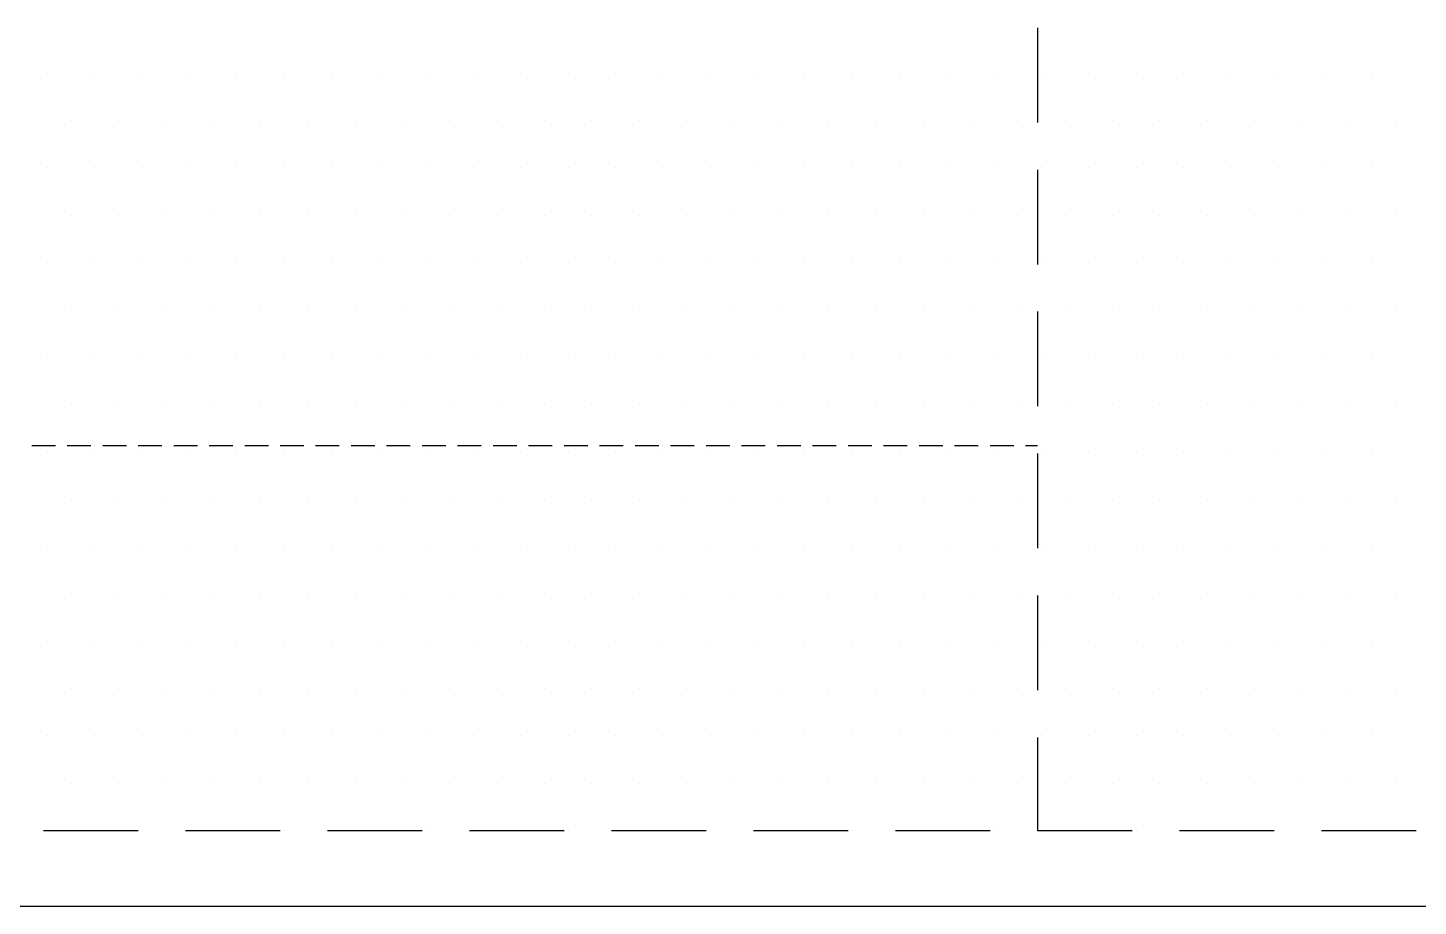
# Model space of a CAD drawing. Extents: x 310 to 3649, y -238 to 259.
# Drawn here: x 2231.8 to 2325.1, y 18.1 to 77 of the extents above; entities that cross this region are included whole.
import ezdxf

# ---------------------------------------------------------------- set-up
doc = ezdxf.new("R2010")
doc.units = 0

msp = doc.modelspace()

# ---------------------------------------------------------------- linework, layer by layer
at = {"layer": '01 CUT', "color": 7}
for points in [[(2232.089472, 48.99669), (2233.676967, 48.99669)], [(2234.470714, 48.99669), (2236.058209, 48.99669)], [(2236.851957, 48.99669), (2238.439452, 48.99669)], [(2239.233199, 48.99669), (2240.820694, 48.99669)], [(2241.614442, 48.99669), (2243.201937, 48.99669)], [(2243.995684, 48.99669), (2245.583179, 48.99669)], [(2246.376927, 48.99669), (2247.964422, 48.99669)], [(2248.758169, 48.99669), (2250.345664, 48.99669)], [(2251.139412, 48.99669), (2252.726907, 48.99669)], [(2253.520654, 48.99669), (2255.108149, 48.99669)], [(2255.901897, 48.99669), (2257.489392, 48.99669)], [(2258.283139, 48.99669), (2259.870634, 48.99669)], [(2260.664382, 48.99669), (2262.251877, 48.99669)], [(2263.045624, 48.99669), (2264.633119, 48.99669)], [(2265.426867, 48.99669), (2267.014362, 48.99669)], [(2267.808109, 48.99669), (2269.395604, 48.99669)], [(2270.189352, 48.99669), (2271.776847, 48.99669)], [(2272.570594, 48.99669), (2274.158089, 48.99669)], [(2274.951837, 48.99669), (2276.539332, 48.99669)], [(2277.333079, 48.99669), (2278.920574, 48.99669)], [(2279.714322, 48.99669), (2281.301817, 48.99669)], [(2282.095564, 48.99669), (2283.683059, 48.99669)], [(2284.476807, 48.99669), (2286.064302, 48.99669)], [(2286.858049, 48.99669), (2288.445544, 48.99669)], [(2289.239292, 48.99669), (2290.826787, 48.99669)], [(2291.620534, 48.99669), (2293.208029, 48.99669)], [(2294.001777, 48.99669), (2295.589272, 48.99669)], [(2296.383019, 48.99669), (2297.970514, 48.99669)], [(2298.764262, 48.99669), (2299.558009, 48.99669)], [(2051.908789, 18.082871), (2458.318092, 18.082871)]]:
    msp.add_lwpolyline(points, dxfattribs=at)
at = {"layer": '02 SCORE', "color": 10}
for points in [[(2299.558009, 77.031852), (2299.558009, 70.681872)], [(2299.558009, 67.506882), (2299.558009, 61.156902)], [(2299.558009, 57.981912), (2299.558009, 51.631932)], [(2299.558009, 48.456942), (2299.558009, 42.106962)], [(2299.558009, 38.931972), (2299.558009, 32.581992)], [(2299.558009, 29.407002), (2299.558009, 23.162855)], [(2232.883219, 23.162855), (2239.233199, 23.162855)], [(2242.408189, 23.162855), (2248.758169, 23.162855)], [(2251.933159, 23.162855), (2258.283139, 23.162855)], [(2261.458129, 23.162855), (2267.808109, 23.162855)], [(2270.983099, 23.162855), (2277.333079, 23.162855)], [(2280.508069, 23.162855), (2286.858049, 23.162855)], [(2290.033039, 23.162855), (2296.383019, 23.162855)], [(2299.558009, 23.162855), (2305.907989, 23.162855)], [(2309.082979, 23.162855), (2315.432959, 23.162855)], [(2318.607949, 23.162855), (2324.957929, 23.162855)]]:
    msp.add_lwpolyline(points, dxfattribs=at)
at = {"layer": '07 DE-PAPER', "color": 210}
for points in [[(2233.158385, 73.973278), (2233.158385, 73.973278)], [(2236.333375, 73.973278), (2236.333375, 73.973278)], [(2239.508365, 73.973278), (2239.508365, 73.973278)], [(2242.683355, 73.973278), (2242.683355, 73.973278)], [(2245.858345, 73.973278), (2245.858345, 73.973278)], [(2249.033335, 73.973278), (2249.033335, 73.973278)], [(2252.208325, 73.973278), (2252.208325, 73.973278)], [(2255.383315, 73.973278), (2255.383315, 73.973278)], [(2258.558305, 73.973278), (2258.558305, 73.973278)], [(2261.733295, 73.973278), (2261.733295, 73.973278)], [(2264.908285, 73.973278), (2264.908285, 73.973278)], [(2268.083275, 73.973278), (2268.083275, 73.973278)], [(2271.258265, 73.973278), (2271.258265, 73.973278)], [(2274.433255, 73.973278), (2274.433255, 73.973278)], [(2277.608245, 73.973278), (2277.608245, 73.973278)], [(2280.783235, 73.973278), (2280.783235, 73.973278)], [(2283.958225, 73.973278), (2283.958225, 73.973278)], [(2287.133215, 73.973278), (2287.133215, 73.973278)], [(2290.308205, 73.973278), (2290.308205, 73.973278)], [(2293.483195, 73.973278), (2293.483195, 73.973278)], [(2296.658185, 73.973278), (2296.658185, 73.973278)], [(2299.833175, 73.973278), (2299.833175, 73.973278)], [(2303.008165, 73.973278), (2303.008165, 73.973278)], [(2306.183155, 73.973278), (2306.183155, 73.973278)], [(2309.358145, 73.973278), (2309.358145, 73.973278)], [(2312.533135, 73.973278), (2312.533135, 73.973278)], [(2315.708125, 73.973278), (2315.708125, 73.973278)], [(2318.883115, 73.973278), (2318.883115, 73.973278)], [(2322.058105, 73.973278), (2322.058105, 73.973278)], [(2234.74588, 70.798288), (2234.74588, 70.798288)], [(2237.92087, 70.798288), (2237.92087, 70.798288)], [(2241.09586, 70.798288), (2241.09586, 70.798288)], [(2244.27085, 70.798288), (2244.27085, 70.798288)], [(2247.44584, 70.798288), (2247.44584, 70.798288)], [(2250.62083, 70.798288), (2250.62083, 70.798288)], [(2253.79582, 70.798288), (2253.79582, 70.798288)], [(2256.97081, 70.798288), (2256.97081, 70.798288)], [(2260.1458, 70.798288), (2260.1458, 70.798288)], [(2263.32079, 70.798288), (2263.32079, 70.798288)], [(2266.49578, 70.798288), (2266.49578, 70.798288)], [(2269.67077, 70.798288), (2269.67077, 70.798288)], [(2272.84576, 70.798288), (2272.84576, 70.798288)], [(2276.02075, 70.798288), (2276.02075, 70.798288)], [(2279.19574, 70.798288), (2279.19574, 70.798288)], [(2282.37073, 70.798288), (2282.37073, 70.798288)], [(2285.54572, 70.798288), (2285.54572, 70.798288)], [(2288.72071, 70.798288), (2288.72071, 70.798288)], [(2291.8957, 70.798288), (2291.8957, 70.798288)], [(2295.07069, 70.798288), (2295.07069, 70.798288)], [(2298.24568, 70.798288), (2298.24568, 70.798288)], [(2301.42067, 70.798288), (2301.42067, 70.798288)], [(2304.59566, 70.798288), (2304.59566, 70.798288)], [(2307.77065, 70.798288), (2307.77065, 70.798288)], [(2310.94564, 70.798288), (2310.94564, 70.798288)], [(2314.12063, 70.798288), (2314.12063, 70.798288)], [(2317.29562, 70.798288), (2317.29562, 70.798288)], [(2320.47061, 70.798288), (2320.47061, 70.798288)], [(2323.6456, 70.798288), (2323.6456, 70.798288)], [(2233.158385, 67.623298), (2233.158385, 67.623298)], [(2236.333375, 67.623298), (2236.333375, 67.623298)], [(2239.508365, 67.623298), (2239.508365, 67.623298)], [(2242.683355, 67.623298), (2242.683355, 67.623298)], [(2245.858345, 67.623298), (2245.858345, 67.623298)], [(2249.033335, 67.623298), (2249.033335, 67.623298)], [(2252.208325, 67.623298), (2252.208325, 67.623298)], [(2255.383315, 67.623298), (2255.383315, 67.623298)], [(2258.558305, 67.623298), (2258.558305, 67.623298)], [(2261.733295, 67.623298), (2261.733295, 67.623298)], [(2264.908285, 67.623298), (2264.908285, 67.623298)], [(2268.083275, 67.623298), (2268.083275, 67.623298)], [(2271.258265, 67.623298), (2271.258265, 67.623298)], [(2274.433255, 67.623298), (2274.433255, 67.623298)], [(2277.608245, 67.623298), (2277.608245, 67.623298)], [(2280.783235, 67.623298), (2280.783235, 67.623298)], [(2283.958225, 67.623298), (2283.958225, 67.623298)], [(2287.133215, 67.623298), (2287.133215, 67.623298)], [(2290.308205, 67.623298), (2290.308205, 67.623298)], [(2293.483195, 67.623298), (2293.483195, 67.623298)], [(2296.658185, 67.623298), (2296.658185, 67.623298)], [(2299.833175, 67.623298), (2299.833175, 67.623298)], [(2303.008165, 67.623298), (2303.008165, 67.623298)], [(2306.183155, 67.623298), (2306.183155, 67.623298)], [(2309.358145, 67.623298), (2309.358145, 67.623298)], [(2312.533135, 67.623298), (2312.533135, 67.623298)], [(2315.708125, 67.623298), (2315.708125, 67.623298)], [(2318.883115, 67.623298), (2318.883115, 67.623298)], [(2322.058105, 67.623298), (2322.058105, 67.623298)], [(2234.74588, 64.448308), (2234.74588, 64.448308)], [(2237.92087, 64.448308), (2237.92087, 64.448308)], [(2241.09586, 64.448308), (2241.09586, 64.448308)], [(2244.27085, 64.448308), (2244.27085, 64.448308)], [(2247.44584, 64.448308), (2247.44584, 64.448308)], [(2250.62083, 64.448308), (2250.62083, 64.448308)], [(2253.79582, 64.448308), (2253.79582, 64.448308)], [(2256.97081, 64.448308), (2256.97081, 64.448308)], [(2260.1458, 64.448308), (2260.1458, 64.448308)], [(2263.32079, 64.448308), (2263.32079, 64.448308)], [(2266.49578, 64.448308), (2266.49578, 64.448308)], [(2269.67077, 64.448308), (2269.67077, 64.448308)], [(2272.84576, 64.448308), (2272.84576, 64.448308)], [(2276.02075, 64.448308), (2276.02075, 64.448308)], [(2279.19574, 64.448308), (2279.19574, 64.448308)], [(2282.37073, 64.448308), (2282.37073, 64.448308)], [(2285.54572, 64.448308), (2285.54572, 64.448308)], [(2288.72071, 64.448308), (2288.72071, 64.448308)], [(2291.8957, 64.448308), (2291.8957, 64.448308)], [(2295.07069, 64.448308), (2295.07069, 64.448308)], [(2298.24568, 64.448308), (2298.24568, 64.448308)], [(2301.42067, 64.448308), (2301.42067, 64.448308)], [(2304.59566, 64.448308), (2304.59566, 64.448308)], [(2307.77065, 64.448308), (2307.77065, 64.448308)], [(2310.94564, 64.448308), (2310.94564, 64.448308)], [(2314.12063, 64.448308), (2314.12063, 64.448308)], [(2317.29562, 64.448308), (2317.29562, 64.448308)], [(2320.47061, 64.448308), (2320.47061, 64.448308)], [(2323.6456, 64.448308), (2323.6456, 64.448308)], [(2233.158385, 61.273318), (2233.158385, 61.273318)], [(2236.333375, 61.273318), (2236.333375, 61.273318)], [(2239.508365, 61.273318), (2239.508365, 61.273318)], [(2242.683355, 61.273318), (2242.683355, 61.273318)], [(2245.858345, 61.273318), (2245.858345, 61.273318)], [(2249.033335, 61.273318), (2249.033335, 61.273318)], [(2252.208325, 61.273318), (2252.208325, 61.273318)], [(2255.383315, 61.273318), (2255.383315, 61.273318)], [(2258.558305, 61.273318), (2258.558305, 61.273318)], [(2261.733295, 61.273318), (2261.733295, 61.273318)], [(2264.908285, 61.273318), (2264.908285, 61.273318)], [(2268.083275, 61.273318), (2268.083275, 61.273318)], [(2271.258265, 61.273318), (2271.258265, 61.273318)], [(2274.433255, 61.273318), (2274.433255, 61.273318)], [(2277.608245, 61.273318), (2277.608245, 61.273318)], [(2280.783235, 61.273318), (2280.783235, 61.273318)], [(2283.958225, 61.273318), (2283.958225, 61.273318)], [(2287.133215, 61.273318), (2287.133215, 61.273318)], [(2290.308205, 61.273318), (2290.308205, 61.273318)], [(2293.483195, 61.273318), (2293.483195, 61.273318)], [(2296.658185, 61.273318), (2296.658185, 61.273318)], [(2299.833175, 61.273318), (2299.833175, 61.273318)], [(2303.008165, 61.273318), (2303.008165, 61.273318)], [(2306.183155, 61.273318), (2306.183155, 61.273318)], [(2309.358145, 61.273318), (2309.358145, 61.273318)], [(2312.533135, 61.273318), (2312.533135, 61.273318)], [(2315.708125, 61.273318), (2315.708125, 61.273318)], [(2318.883115, 61.273318), (2318.883115, 61.273318)], [(2322.058105, 61.273318), (2322.058105, 61.273318)], [(2234.74588, 58.098328), (2234.74588, 58.098328)], [(2237.92087, 58.098328), (2237.92087, 58.098328)], [(2241.09586, 58.098328), (2241.09586, 58.098328)], [(2244.27085, 58.098328), (2244.27085, 58.098328)], [(2247.44584, 58.098328), (2247.44584, 58.098328)], [(2250.62083, 58.098328), (2250.62083, 58.098328)], [(2253.79582, 58.098328), (2253.79582, 58.098328)], [(2256.97081, 58.098328), (2256.97081, 58.098328)], [(2260.1458, 58.098328), (2260.1458, 58.098328)], [(2263.32079, 58.098328), (2263.32079, 58.098328)], [(2266.49578, 58.098328), (2266.49578, 58.098328)], [(2269.67077, 58.098328), (2269.67077, 58.098328)], [(2272.84576, 58.098328), (2272.84576, 58.098328)], [(2276.02075, 58.098328), (2276.02075, 58.098328)], [(2279.19574, 58.098328), (2279.19574, 58.098328)], [(2282.37073, 58.098328), (2282.37073, 58.098328)], [(2285.54572, 58.098328), (2285.54572, 58.098328)], [(2288.72071, 58.098328), (2288.72071, 58.098328)], [(2291.8957, 58.098328), (2291.8957, 58.098328)], [(2295.07069, 58.098328), (2295.07069, 58.098328)], [(2298.24568, 58.098328), (2298.24568, 58.098328)], [(2301.42067, 58.098328), (2301.42067, 58.098328)], [(2304.59566, 58.098328), (2304.59566, 58.098328)], [(2307.77065, 58.098328), (2307.77065, 58.098328)], [(2310.94564, 58.098328), (2310.94564, 58.098328)], [(2314.12063, 58.098328), (2314.12063, 58.098328)], [(2317.29562, 58.098328), (2317.29562, 58.098328)], [(2320.47061, 58.098328), (2320.47061, 58.098328)], [(2323.6456, 58.098328), (2323.6456, 58.098328)], [(2233.158385, 54.923338), (2233.158385, 54.923338)], [(2236.333375, 54.923338), (2236.333375, 54.923338)], [(2239.508365, 54.923338), (2239.508365, 54.923338)], [(2242.683355, 54.923338), (2242.683355, 54.923338)], [(2245.858345, 54.923338), (2245.858345, 54.923338)], [(2249.033335, 54.923338), (2249.033335, 54.923338)], [(2252.208325, 54.923338), (2252.208325, 54.923338)], [(2255.383315, 54.923338), (2255.383315, 54.923338)], [(2258.558305, 54.923338), (2258.558305, 54.923338)], [(2261.733295, 54.923338), (2261.733295, 54.923338)], [(2264.908285, 54.923338), (2264.908285, 54.923338)], [(2268.083275, 54.923338), (2268.083275, 54.923338)], [(2271.258265, 54.923338), (2271.258265, 54.923338)], [(2274.433255, 54.923338), (2274.433255, 54.923338)], [(2277.608245, 54.923338), (2277.608245, 54.923338)], [(2280.783235, 54.923338), (2280.783235, 54.923338)], [(2283.958225, 54.923338), (2283.958225, 54.923338)], [(2287.133215, 54.923338), (2287.133215, 54.923338)], [(2290.308205, 54.923338), (2290.308205, 54.923338)], [(2293.483195, 54.923338), (2293.483195, 54.923338)], [(2296.658185, 54.923338), (2296.658185, 54.923338)], [(2299.833175, 54.923338), (2299.833175, 54.923338)], [(2303.008165, 54.923338), (2303.008165, 54.923338)], [(2306.183155, 54.923338), (2306.183155, 54.923338)], [(2309.358145, 54.923338), (2309.358145, 54.923338)], [(2312.533135, 54.923338), (2312.533135, 54.923338)], [(2315.708125, 54.923338), (2315.708125, 54.923338)], [(2318.883115, 54.923338), (2318.883115, 54.923338)], [(2322.058105, 54.923338), (2322.058105, 54.923338)], [(2234.74588, 51.748348), (2234.74588, 51.748348)], [(2237.92087, 51.748348), (2237.92087, 51.748348)], [(2241.09586, 51.748348), (2241.09586, 51.748348)], [(2244.27085, 51.748348), (2244.27085, 51.748348)], [(2247.44584, 51.748348), (2247.44584, 51.748348)], [(2250.62083, 51.748348), (2250.62083, 51.748348)], [(2253.79582, 51.748348), (2253.79582, 51.748348)], [(2256.97081, 51.748348), (2256.97081, 51.748348)], [(2260.1458, 51.748348), (2260.1458, 51.748348)], [(2263.32079, 51.748348), (2263.32079, 51.748348)], [(2266.49578, 51.748348), (2266.49578, 51.748348)], [(2269.67077, 51.748348), (2269.67077, 51.748348)], [(2272.84576, 51.748348), (2272.84576, 51.748348)], [(2276.02075, 51.748348), (2276.02075, 51.748348)], [(2279.19574, 51.748348), (2279.19574, 51.748348)], [(2282.37073, 51.748348), (2282.37073, 51.748348)], [(2285.54572, 51.748348), (2285.54572, 51.748348)], [(2288.72071, 51.748348), (2288.72071, 51.748348)], [(2291.8957, 51.748348), (2291.8957, 51.748348)], [(2295.07069, 51.748348), (2295.07069, 51.748348)], [(2298.24568, 51.748348), (2298.24568, 51.748348)], [(2301.42067, 51.748348), (2301.42067, 51.748348)], [(2304.59566, 51.748348), (2304.59566, 51.748348)], [(2307.77065, 51.748348), (2307.77065, 51.748348)], [(2310.94564, 51.748348), (2310.94564, 51.748348)], [(2314.12063, 51.748348), (2314.12063, 51.748348)], [(2317.29562, 51.748348), (2317.29562, 51.748348)], [(2320.47061, 51.748348), (2320.47061, 51.748348)], [(2323.6456, 51.748348), (2323.6456, 51.748348)], [(2233.158385, 48.573358), (2233.158385, 48.573358)], [(2236.333375, 48.573358), (2236.333375, 48.573358)], [(2239.508365, 48.573358), (2239.508365, 48.573358)], [(2242.683355, 48.573358), (2242.683355, 48.573358)], [(2245.858345, 48.573358), (2245.858345, 48.573358)], [(2249.033335, 48.573358), (2249.033335, 48.573358)], [(2252.208325, 48.573358), (2252.208325, 48.573358)], [(2255.383315, 48.573358), (2255.383315, 48.573358)], [(2258.558305, 48.573358), (2258.558305, 48.573358)], [(2261.733295, 48.573358), (2261.733295, 48.573358)], [(2264.908285, 48.573358), (2264.908285, 48.573358)], [(2268.083275, 48.573358), (2268.083275, 48.573358)], [(2271.258265, 48.573358), (2271.258265, 48.573358)], [(2274.433255, 48.573358), (2274.433255, 48.573358)], [(2277.608245, 48.573358), (2277.608245, 48.573358)], [(2280.783235, 48.573358), (2280.783235, 48.573358)], [(2283.958225, 48.573358), (2283.958225, 48.573358)], [(2287.133215, 48.573358), (2287.133215, 48.573358)], [(2290.308205, 48.573358), (2290.308205, 48.573358)], [(2293.483195, 48.573358), (2293.483195, 48.573358)], [(2296.658185, 48.573358), (2296.658185, 48.573358)], [(2299.833175, 48.573358), (2299.833175, 48.573358)], [(2303.008165, 48.573358), (2303.008165, 48.573358)], [(2306.183155, 48.573358), (2306.183155, 48.573358)], [(2309.358145, 48.573358), (2309.358145, 48.573358)], [(2312.533135, 48.573358), (2312.533135, 48.573358)], [(2315.708125, 48.573358), (2315.708125, 48.573358)], [(2318.883115, 48.573358), (2318.883115, 48.573358)], [(2322.058105, 48.573358), (2322.058105, 48.573358)], [(2234.74588, 45.398368), (2234.74588, 45.398368)], [(2237.92087, 45.398368), (2237.92087, 45.398368)], [(2241.09586, 45.398368), (2241.09586, 45.398368)], [(2244.27085, 45.398368), (2244.27085, 45.398368)], [(2247.44584, 45.398368), (2247.44584, 45.398368)], [(2250.62083, 45.398368), (2250.62083, 45.398368)], [(2253.79582, 45.398368), (2253.79582, 45.398368)], [(2256.97081, 45.398368), (2256.97081, 45.398368)], [(2260.1458, 45.398368), (2260.1458, 45.398368)], [(2263.32079, 45.398368), (2263.32079, 45.398368)], [(2266.49578, 45.398368), (2266.49578, 45.398368)], [(2269.67077, 45.398368), (2269.67077, 45.398368)], [(2272.84576, 45.398368), (2272.84576, 45.398368)], [(2276.02075, 45.398368), (2276.02075, 45.398368)], [(2279.19574, 45.398368), (2279.19574, 45.398368)], [(2282.37073, 45.398368), (2282.37073, 45.398368)], [(2285.54572, 45.398368), (2285.54572, 45.398368)], [(2288.72071, 45.398368), (2288.72071, 45.398368)], [(2291.8957, 45.398368), (2291.8957, 45.398368)], [(2295.07069, 45.398368), (2295.07069, 45.398368)], [(2298.24568, 45.398368), (2298.24568, 45.398368)], [(2301.42067, 45.398368), (2301.42067, 45.398368)], [(2304.59566, 45.398368), (2304.59566, 45.398368)], [(2307.77065, 45.398368), (2307.77065, 45.398368)], [(2310.94564, 45.398368), (2310.94564, 45.398368)], [(2314.12063, 45.398368), (2314.12063, 45.398368)], [(2317.29562, 45.398368), (2317.29562, 45.398368)], [(2320.47061, 45.398368), (2320.47061, 45.398368)], [(2323.6456, 45.398368), (2323.6456, 45.398368)], [(2233.158385, 42.223378), (2233.158385, 42.223378)], [(2236.333375, 42.223378), (2236.333375, 42.223378)], [(2239.508365, 42.223378), (2239.508365, 42.223378)], [(2242.683355, 42.223378), (2242.683355, 42.223378)], [(2245.858345, 42.223378), (2245.858345, 42.223378)], [(2249.033335, 42.223378), (2249.033335, 42.223378)], [(2252.208325, 42.223378), (2252.208325, 42.223378)], [(2255.383315, 42.223378), (2255.383315, 42.223378)], [(2258.558305, 42.223378), (2258.558305, 42.223378)], [(2261.733295, 42.223378), (2261.733295, 42.223378)], [(2264.908285, 42.223378), (2264.908285, 42.223378)], [(2268.083275, 42.223378), (2268.083275, 42.223378)], [(2271.258265, 42.223378), (2271.258265, 42.223378)], [(2274.433255, 42.223378), (2274.433255, 42.223378)], [(2277.608245, 42.223378), (2277.608245, 42.223378)], [(2280.783235, 42.223378), (2280.783235, 42.223378)], [(2283.958225, 42.223378), (2283.958225, 42.223378)], [(2287.133215, 42.223378), (2287.133215, 42.223378)], [(2290.308205, 42.223378), (2290.308205, 42.223378)], [(2293.483195, 42.223378), (2293.483195, 42.223378)], [(2296.658185, 42.223378), (2296.658185, 42.223378)], [(2299.833175, 42.223378), (2299.833175, 42.223378)], [(2303.008165, 42.223378), (2303.008165, 42.223378)], [(2306.183155, 42.223378), (2306.183155, 42.223378)], [(2309.358145, 42.223378), (2309.358145, 42.223378)], [(2312.533135, 42.223378), (2312.533135, 42.223378)], [(2315.708125, 42.223378), (2315.708125, 42.223378)], [(2318.883115, 42.223378), (2318.883115, 42.223378)], [(2322.058105, 42.223378), (2322.058105, 42.223378)], [(2234.74588, 39.048388), (2234.74588, 39.048388)], [(2237.92087, 39.048388), (2237.92087, 39.048388)], [(2241.09586, 39.048388), (2241.09586, 39.048388)], [(2244.27085, 39.048388), (2244.27085, 39.048388)], [(2247.44584, 39.048388), (2247.44584, 39.048388)], [(2250.62083, 39.048388), (2250.62083, 39.048388)], [(2253.79582, 39.048388), (2253.79582, 39.048388)], [(2256.97081, 39.048388), (2256.97081, 39.048388)], [(2260.1458, 39.048388), (2260.1458, 39.048388)], [(2263.32079, 39.048388), (2263.32079, 39.048388)], [(2266.49578, 39.048388), (2266.49578, 39.048388)], [(2269.67077, 39.048388), (2269.67077, 39.048388)], [(2272.84576, 39.048388), (2272.84576, 39.048388)], [(2276.02075, 39.048388), (2276.02075, 39.048388)], [(2279.19574, 39.048388), (2279.19574, 39.048388)], [(2282.37073, 39.048388), (2282.37073, 39.048388)], [(2285.54572, 39.048388), (2285.54572, 39.048388)], [(2288.72071, 39.048388), (2288.72071, 39.048388)], [(2291.8957, 39.048388), (2291.8957, 39.048388)], [(2295.07069, 39.048388), (2295.07069, 39.048388)], [(2298.24568, 39.048388), (2298.24568, 39.048388)], [(2301.42067, 39.048388), (2301.42067, 39.048388)], [(2304.59566, 39.048388), (2304.59566, 39.048388)], [(2307.77065, 39.048388), (2307.77065, 39.048388)], [(2310.94564, 39.048388), (2310.94564, 39.048388)], [(2314.12063, 39.048388), (2314.12063, 39.048388)], [(2317.29562, 39.048388), (2317.29562, 39.048388)], [(2320.47061, 39.048388), (2320.47061, 39.048388)], [(2323.6456, 39.048388), (2323.6456, 39.048388)], [(2233.158385, 35.873398), (2233.158385, 35.873398)], [(2236.333375, 35.873398), (2236.333375, 35.873398)], [(2239.508365, 35.873398), (2239.508365, 35.873398)], [(2242.683355, 35.873398), (2242.683355, 35.873398)], [(2245.858345, 35.873398), (2245.858345, 35.873398)], [(2249.033335, 35.873398), (2249.033335, 35.873398)], [(2252.208325, 35.873398), (2252.208325, 35.873398)], [(2255.383315, 35.873398), (2255.383315, 35.873398)], [(2258.558305, 35.873398), (2258.558305, 35.873398)], [(2261.733295, 35.873398), (2261.733295, 35.873398)], [(2264.908285, 35.873398), (2264.908285, 35.873398)], [(2268.083275, 35.873398), (2268.083275, 35.873398)], [(2271.258265, 35.873398), (2271.258265, 35.873398)], [(2274.433255, 35.873398), (2274.433255, 35.873398)], [(2277.608245, 35.873398), (2277.608245, 35.873398)], [(2280.783235, 35.873398), (2280.783235, 35.873398)], [(2283.958225, 35.873398), (2283.958225, 35.873398)], [(2287.133215, 35.873398), (2287.133215, 35.873398)], [(2290.308205, 35.873398), (2290.308205, 35.873398)], [(2293.483195, 35.873398), (2293.483195, 35.873398)], [(2296.658185, 35.873398), (2296.658185, 35.873398)], [(2299.833175, 35.873398), (2299.833175, 35.873398)], [(2303.008165, 35.873398), (2303.008165, 35.873398)], [(2306.183155, 35.873398), (2306.183155, 35.873398)], [(2309.358145, 35.873398), (2309.358145, 35.873398)], [(2312.533135, 35.873398), (2312.533135, 35.873398)], [(2315.708125, 35.873398), (2315.708125, 35.873398)], [(2318.883115, 35.873398), (2318.883115, 35.873398)], [(2322.058105, 35.873398), (2322.058105, 35.873398)], [(2234.74588, 32.698408), (2234.74588, 32.698408)], [(2237.92087, 32.698408), (2237.92087, 32.698408)], [(2241.09586, 32.698408), (2241.09586, 32.698408)], [(2244.27085, 32.698408), (2244.27085, 32.698408)], [(2247.44584, 32.698408), (2247.44584, 32.698408)], [(2250.62083, 32.698408), (2250.62083, 32.698408)], [(2253.79582, 32.698408), (2253.79582, 32.698408)], [(2256.97081, 32.698408), (2256.97081, 32.698408)], [(2260.1458, 32.698408), (2260.1458, 32.698408)], [(2263.32079, 32.698408), (2263.32079, 32.698408)], [(2266.49578, 32.698408), (2266.49578, 32.698408)], [(2269.67077, 32.698408), (2269.67077, 32.698408)], [(2272.84576, 32.698408), (2272.84576, 32.698408)], [(2276.02075, 32.698408), (2276.02075, 32.698408)], [(2279.19574, 32.698408), (2279.19574, 32.698408)], [(2282.37073, 32.698408), (2282.37073, 32.698408)], [(2285.54572, 32.698408), (2285.54572, 32.698408)], [(2288.72071, 32.698408), (2288.72071, 32.698408)], [(2291.8957, 32.698408), (2291.8957, 32.698408)], [(2295.07069, 32.698408), (2295.07069, 32.698408)], [(2298.24568, 32.698408), (2298.24568, 32.698408)], [(2301.42067, 32.698408), (2301.42067, 32.698408)], [(2304.59566, 32.698408), (2304.59566, 32.698408)], [(2307.77065, 32.698408), (2307.77065, 32.698408)], [(2310.94564, 32.698408), (2310.94564, 32.698408)], [(2314.12063, 32.698408), (2314.12063, 32.698408)], [(2317.29562, 32.698408), (2317.29562, 32.698408)], [(2320.47061, 32.698408), (2320.47061, 32.698408)], [(2323.6456, 32.698408), (2323.6456, 32.698408)], [(2233.158385, 29.523418), (2233.158385, 29.523418)], [(2236.333375, 29.523418), (2236.333375, 29.523418)], [(2239.508365, 29.523418), (2239.508365, 29.523418)], [(2242.683355, 29.523418), (2242.683355, 29.523418)], [(2245.858345, 29.523418), (2245.858345, 29.523418)], [(2249.033335, 29.523418), (2249.033335, 29.523418)], [(2252.208325, 29.523418), (2252.208325, 29.523418)], [(2255.383315, 29.523418), (2255.383315, 29.523418)], [(2258.558305, 29.523418), (2258.558305, 29.523418)], [(2261.733295, 29.523418), (2261.733295, 29.523418)], [(2264.908285, 29.523418), (2264.908285, 29.523418)], [(2268.083275, 29.523418), (2268.083275, 29.523418)], [(2271.258265, 29.523418), (2271.258265, 29.523418)], [(2274.433255, 29.523418), (2274.433255, 29.523418)], [(2277.608245, 29.523418), (2277.608245, 29.523418)], [(2280.783235, 29.523418), (2280.783235, 29.523418)], [(2283.958225, 29.523418), (2283.958225, 29.523418)], [(2287.133215, 29.523418), (2287.133215, 29.523418)], [(2290.308205, 29.523418), (2290.308205, 29.523418)], [(2293.483195, 29.523418), (2293.483195, 29.523418)], [(2296.658185, 29.523418), (2296.658185, 29.523418)], [(2299.833175, 29.523418), (2299.833175, 29.523418)], [(2303.008165, 29.523418), (2303.008165, 29.523418)], [(2306.183155, 29.523418), (2306.183155, 29.523418)], [(2309.358145, 29.523418), (2309.358145, 29.523418)], [(2312.533135, 29.523418), (2312.533135, 29.523418)], [(2315.708125, 29.523418), (2315.708125, 29.523418)], [(2318.883115, 29.523418), (2318.883115, 29.523418)], [(2322.058105, 29.523418), (2322.058105, 29.523418)], [(2234.74588, 26.348428), (2234.74588, 26.348428)], [(2237.92087, 26.348428), (2237.92087, 26.348428)], [(2241.09586, 26.348428), (2241.09586, 26.348428)], [(2244.27085, 26.348428), (2244.27085, 26.348428)], [(2247.44584, 26.348428), (2247.44584, 26.348428)], [(2250.62083, 26.348428), (2250.62083, 26.348428)], [(2253.79582, 26.348428), (2253.79582, 26.348428)], [(2256.97081, 26.348428), (2256.97081, 26.348428)], [(2260.1458, 26.348428), (2260.1458, 26.348428)], [(2263.32079, 26.348428), (2263.32079, 26.348428)], [(2266.49578, 26.348428), (2266.49578, 26.348428)], [(2269.67077, 26.348428), (2269.67077, 26.348428)], [(2272.84576, 26.348428), (2272.84576, 26.348428)], [(2276.02075, 26.348428), (2276.02075, 26.348428)], [(2279.19574, 26.348428), (2279.19574, 26.348428)], [(2282.37073, 26.348428), (2282.37073, 26.348428)], [(2285.54572, 26.348428), (2285.54572, 26.348428)], [(2288.72071, 26.348428), (2288.72071, 26.348428)], [(2291.8957, 26.348428), (2291.8957, 26.348428)], [(2295.07069, 26.348428), (2295.07069, 26.348428)], [(2298.24568, 26.348428), (2298.24568, 26.348428)], [(2301.42067, 26.348428), (2301.42067, 26.348428)], [(2304.59566, 26.348428), (2304.59566, 26.348428)], [(2307.77065, 26.348428), (2307.77065, 26.348428)], [(2310.94564, 26.348428), (2310.94564, 26.348428)], [(2314.12063, 26.348428), (2314.12063, 26.348428)], [(2317.29562, 26.348428), (2317.29562, 26.348428)], [(2320.47061, 26.348428), (2320.47061, 26.348428)], [(2323.6456, 26.348428), (2323.6456, 26.348428)], [(2233.158385, 23.173438), (2233.158385, 23.173438)], [(2236.333375, 23.173438), (2236.333375, 23.173438)], [(2239.508365, 23.173438), (2239.508365, 23.173438)], [(2242.683355, 23.173438), (2242.683355, 23.173438)], [(2245.858345, 23.173438), (2245.858345, 23.173438)], [(2249.033335, 23.173438), (2249.033335, 23.173438)], [(2252.208325, 23.173438), (2252.208325, 23.173438)], [(2255.383315, 23.173438), (2255.383315, 23.173438)], [(2258.558305, 23.173438), (2258.558305, 23.173438)], [(2261.733295, 23.173438), (2261.733295, 23.173438)], [(2264.908285, 23.173438), (2264.908285, 23.173438)], [(2268.083275, 23.173438), (2268.083275, 23.173438)], [(2271.258265, 23.173438), (2271.258265, 23.173438)], [(2274.433255, 23.173438), (2274.433255, 23.173438)], [(2277.608245, 23.173438), (2277.608245, 23.173438)], [(2280.783235, 23.173438), (2280.783235, 23.173438)], [(2283.958225, 23.173438), (2283.958225, 23.173438)], [(2287.133215, 23.173438), (2287.133215, 23.173438)], [(2290.308205, 23.173438), (2290.308205, 23.173438)], [(2293.483195, 23.173438), (2293.483195, 23.173438)], [(2296.658185, 23.173438), (2296.658185, 23.173438)], [(2299.833175, 23.173438), (2299.833175, 23.173438)], [(2303.008165, 23.173438), (2303.008165, 23.173438)], [(2306.183155, 23.173438), (2306.183155, 23.173438)], [(2309.358145, 23.173438), (2309.358145, 23.173438)], [(2312.533135, 23.173438), (2312.533135, 23.173438)], [(2315.708125, 23.173438), (2315.708125, 23.173438)], [(2318.883115, 23.173438), (2318.883115, 23.173438)], [(2322.058105, 23.173438), (2322.058105, 23.173438)]]:
    msp.add_lwpolyline(points, dxfattribs=at)

doc.saveas('drawing.dxf')
